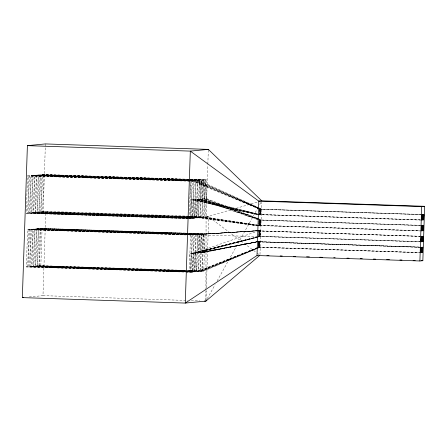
<?xml version="1.0" encoding="UTF-8"?>
<svg xmlns="http://www.w3.org/2000/svg" width="447" height="447" viewBox="0 0 447 447"><rect width="100%" height="100%" fill="white"/><g stroke="black" fill="none" stroke-linecap="round" stroke-linejoin="round"><path stroke-width="0.34" stroke-dasharray="2.23 1.68" d="M205.933 290.69L205.911 301.105L206.257 290.662M205.933 289.997L206.084 217.086L207.821 164.747M258.852 221.701L258.701 224.925M260.02 222.388L259.97 220.019L259.785 225.411L419.934 230.781M188.505 218.672L26.272 213.23L27.507 175.928L193.663 181.085L258.668 208.598M26.272 213.23L27.619 213.102L28.859 175.8M26.362 266.926L192.517 272.089L191.785 253.566L258.969 236.625L259.171 230.646L191.875 234.966L190.64 272.268L26.362 266.926L27.597 229.629L187.701 234.826M188.293 218.421L28.144 213.051L29.385 175.749L189.489 180.946M27.708 266.798L28.949 229.501M28.144 213.051L29.496 212.923L30.737 175.621M29.474 229.451L193.752 234.787L29.474 229.451L28.234 266.747L192.517 272.089L193.752 234.787L256.908 236.569M31.262 175.57L30.022 212.873L194.305 218.209L195.54 180.906L32.609 175.442L31.262 175.57L195.54 180.906L258.617 208.302M29.586 266.619L30.821 229.322M31.374 212.744L32.609 175.442M186.773 271.826L30.111 266.568L31.346 229.272L196.155 234.558L260.355 230.54L260.154 236.524L258.807 236.876M33.134 175.392L197.418 180.728L196.177 218.03L31.899 212.694L33.134 175.392L34.486 175.263L197.418 180.728L258.567 208.078M30.111 266.568L31.463 266.44L32.698 229.143M31.899 212.694L33.251 212.565L34.486 175.263M186.561 271.575L31.988 266.39L33.223 229.093L187.757 234.099M189.545 180.225L35.011 175.213L33.776 212.515L188.304 217.527M31.988 266.39L33.335 266.261L34.575 228.965M35.123 212.386L36.363 175.084M33.86 266.211L35.101 228.914L36.453 228.786L199.379 234.25L198.144 271.553L33.86 266.211L198.144 271.553L258.02 247.498M258.416 225.908L198.58 217.801L35.648 212.336L36.889 175.034L203.044 180.191L201.804 217.493L200.457 217.622L37.526 212.157L38.76 174.855L203.044 180.191M35.212 266.082L36.453 228.786M35.648 212.336L37 212.208L38.235 174.906M186.829 271.106L35.738 266.032L36.978 228.735L201.256 234.072L200.021 271.374L187.528 271.128M35.738 266.032L37.09 265.904L38.325 228.607M37.526 212.157L38.878 212.029L40.113 174.727M187.813 233.379L38.85 228.557L37.615 265.853L186.578 270.681M189.601 179.498L40.638 174.676L39.403 211.979L188.366 216.801M38.967 265.725L40.202 228.428M40.75 211.85L41.99 174.548M39.492 265.674L40.727 228.378L205.005 233.714L203.771 271.016L39.492 265.674L203.771 271.016L259.791 247.347L259.992 241.369L258.299 241.665M258.148 225.238L204.206 217.264L41.275 211.8L42.515 174.498L189.388 179.253M40.839 265.546L42.079 228.249M41.275 211.8L42.627 211.671L43.867 174.369M45.398 143.928L43.152 211.621L45.778 211.37L208.71 216.834L256.612 252.717M29.228 296.953L42.985 295.64L45.778 211.37M189.288 272.396L190.528 235.094L191.875 234.966L188.394 234.848M188.986 218.449L191.076 218.516L192.316 181.219L258.981 208.9M191.076 218.516L192.428 218.387L193.663 181.085L190.182 180.974M191.165 272.217L192.4 234.915M29.496 212.923L192.953 218.337L194.188 181.041L258.925 208.609M187.472 271.849L193.043 272.039L194.277 234.736L259.763 230.568L259.567 236.552L193.132 253.438L259.171 230.646L258.824 236.362L421.057 241.805M194.831 218.158L196.065 180.862L258.886 208.408M195.63 234.608L194.389 271.91L193.043 272.039M194.914 271.86L196.155 234.558L197.507 234.429L196.267 271.731L187.259 271.603M33.251 212.565L196.702 217.98L197.943 180.683L199.289 180.549L258.55 207.654M188.511 233.401L203.134 233.893L201.893 271.195L187.315 270.876M190.299 179.526L204.922 180.012L203.681 217.315L38.878 212.029M206.793 179.834L205.447 179.968L204.206 217.264L205.559 217.136L206.793 179.834L190.087 179.275M207.844 164.049L208.308 150.091M206.352 287.874L208.71 216.834L206.084 217.086L42.627 211.671M258.131 244.174L258.221 241.514M258.74 225.875L258.914 220.555M259.26 210.196L259.305 208.866M258.483 241.509L258.288 247.487L258.612 247.459L258.807 241.475L199.289 252.851M258.645 236.653L258.847 230.674L259.171 230.646M259.143 221.796L259.009 225.785L259.333 225.757L259.534 219.773L201.072 198.971M259.69 214.834L259.891 208.855L259.567 208.883L259.366 214.867L259.69 214.834L194.92 199.558M259.243 236.58L259.439 230.658L259.763 230.568L259.405 236.307L259.595 230.87L419.739 236.239M259.847 220.527L259.796 219.7L260.12 219.673L259.925 225.651L259.601 225.685L259.796 219.7L202.949 198.792M259.958 214.946L260.154 208.967L260.478 208.933L260.283 214.918L259.958 214.946L195.445 199.507L196.177 218.03M259.199 247.442L259.4 241.458L259.076 241.492L258.874 247.47L259.199 247.442L201.893 271.195L187.271 270.703M258.187 247.912L259.467 247.381L259.668 241.397M33.335 266.261L196.267 271.731L195.535 253.209L259.83 236.558L260.025 230.574L260.355 230.54M258.83 225.338L260.193 225.539L260.394 219.555L204.827 198.613M259.182 207.944L261.076 208.81L260.875 214.795L260.551 214.823L260.746 208.838L259.478 208.274M260.193 225.539L260.517 225.512L260.718 219.527L259.422 219.024M259.981 254.533L261.718 202.234M259.154 221.991L259.176 225.484L259.366 220.047L421.599 225.489M259.992 223.098L259.785 225.411M259.601 225.685L259.696 224.623M421.23 236.368L258.997 230.926L258.824 236.362M259.282 220.371L259.366 220.047M420.89 247.264L258.657 241.816L258.411 244.213L258.439 247.225L420.677 252.667M260.014 236.234L260.165 230.825L260.014 236.234L419.465 241.587M419.973 225.294L260.528 219.946L260.283 223.617L260.377 225.355L420.521 230.73M260.377 225.355L260.528 219.946M260.73 214.487L260.897 209.056L260.73 214.487L420.18 219.84M421.04 214.431L260.31 209.112L260.137 210.498L260.132 214.549L420.275 219.924M260.132 214.549L260.31 209.112M259.226 241.743L259.048 247.185L259.226 241.743L419.375 247.118M259.724 209.168L259.534 214.605L259.724 209.168L421.957 214.61M207.268 298.669L215.08 284.655M217.113 280.995L257.718 208.101M259.741 204.469L261.087 202.05M419.275 247.04L259.824 241.687L259.584 244.302L259.634 247.124L419.079 252.477M259.634 247.124L259.824 241.687M257.545 248.18L202.418 271.145L203.659 233.842L205.005 233.714M257.595 247.996L200.547 271.323L201.781 234.021L203.134 233.893M200.021 271.374L258.612 247.459M257.645 247.75L198.669 271.502L199.904 234.2L201.256 234.072M257.695 247.526L196.792 271.681L198.032 234.379L199.379 234.25M258.439 247.225L258.657 241.816M206.084 217.086L258.45 201.809M196.887 253.08L258.137 237.055M195.009 253.259L258.221 236.899M191.26 253.617L258.383 236.664M190.64 272.268L189.908 253.745L258.053 236.698M189.908 253.745L204.391 252.365L259.992 241.369M203.039 252.494L257.617 241.799M259.4 241.458L202.513 252.544L201.781 234.021L188.55 233.58M258.807 241.475L200.636 252.723L199.904 234.2L36.978 228.735M257.539 241.643L198.764 252.901L198.032 234.379L35.101 228.914M197.412 253.03L257.897 241.542M204.922 180.012L40.638 174.676M191.171 199.915L206.179 198.485L258.768 218.773M260.746 208.838L261.076 208.81M192.953 218.337L194.305 218.209L193.573 199.686L258.69 214.711M196.702 217.98L198.055 217.851L199.289 180.549L190.238 180.247M260.394 219.555L260.718 219.527M259.83 236.558L260.154 236.524M259.467 247.381L259.791 247.347M258.254 230.713L188.438 235.027M42.515 174.498L189.427 179.426M190.126 179.454L205.447 179.968L206.179 198.485M36.889 175.034L189.372 180.152M190.07 180.175L201.167 180.37L199.932 217.672L198.58 217.801L199.815 180.504L200.547 199.021L258.936 219.89M35.011 175.213L189.584 180.398M190.282 180.426L197.943 180.683L258.847 207.989M27.507 175.928L191.791 181.264L190.551 218.566L189.198 218.695L190.439 181.398L190.551 218.566L189.159 218.522M259.143 209.23L422.074 214.7M258.936 214.655L421.867 220.12M189.059 216.823L203.681 217.315L259.925 225.651M37 212.208L199.932 217.672L258.053 225.78M189.003 217.549L198.055 217.851L197.323 199.328L260.551 214.823M259.478 220.136L421.717 225.584M27.619 213.102L188.461 218.499M258.573 225.528L421.504 230.993M258.4 230.982L421.331 236.452M40.727 228.378L203.659 233.842L204.391 252.365M38.85 228.557L187.857 233.552M258.93 236.435L421.169 241.877M188.455 234.127L197.507 234.429M31.346 229.272L194.277 234.736L259.439 230.658L259.467 231.613M27.597 229.629L187.74 234.999M258.064 241.877L420.996 247.342M257.846 247.275L420.778 252.739M37.09 265.904L186.79 270.927M31.463 266.44L186.734 271.653M187.427 271.675L194.389 271.91L193.657 253.388M42.985 295.64L187.807 300.501M191.294 300.613L199.647 300.898M258.321 225.69L200.457 217.622L201.692 180.325L202.424 198.842L258.886 219.533M258.221 225.484L202.329 217.443L203.569 180.147L204.301 198.664L258.824 219.181M201.804 217.493L259.333 225.757L259.305 224.74M205.559 217.136L260.517 225.512M258.779 214.884L191.696 199.865L192.428 218.387M193.048 199.736L259.104 214.851M196.797 199.379L260.283 214.918M198.675 199.2L258.847 214.286M259.523 214.454L260.875 214.795M199.2 199.15L258.612 219.924M259.204 208.363L260.478 208.933M257.17 253.136L259.4 254.812M258.997 230.926L259.076 231.714M259.595 230.87L259.657 231.267M258.847 230.674L258.953 231.038"/><path stroke-width="0.67" d="M22.35 297.607L27.39 145.644L45.398 143.928L208.33 149.393L261.763 200.843L424.65 206.307L422.845 260.696L419.889 260.975L257.008 255.511L185.281 303.072L22.35 297.607L23.725 297.473M257.008 255.511L258.807 201.122L190.321 151.108L27.39 145.644M419.889 260.975L421.694 206.587L424.65 206.307M206.592 299.887L205.911 301.105L185.281 303.072L190.321 151.108L208.33 149.393M259.428 255.678L205.911 301.105L204.519 301.06M261.763 200.843L258.807 201.122L421.694 206.587M266.92 255.46L269.01 255.533M280.146 255.907L282.236 255.975M293.372 256.349L295.461 256.422M306.597 256.796L309.38 256.885M319.823 257.237L322.605 257.332M333.747 257.707L335.138 257.751M346.973 258.148L349.062 258.221M360.198 258.589L362.288 258.662M373.424 259.036L375.514 259.104M386.649 259.478L389.432 259.573M399.875 259.925L401.965 259.992M413.101 260.366L415.19 260.439M421.454 260.646L422.845 260.696M421.309 251.074L421.37 252.689L421.582 247.286L421.309 251.074M420.716 251.102L420.778 252.739L420.996 247.342L420.716 251.102M422.622 229.182C422.901 235.843 423.108 217.879 422.622 229.182M422.851 239.972L422.946 241.698L423.136 236.312L422.851 239.972M423.214 229.082L423.303 230.825L423.454 225.411L423.214 229.082M421.08 240.028L421.169 241.877L421.331 236.452L421.08 240.028M423.572 218.086L423.661 219.958L423.823 214.526L423.572 218.086M421.672 239.894C421.884 247.644 422.203 228.613 421.672 239.894M421.901 250.655L421.979 252.65L422.158 247.213L421.901 250.655M422.985 218.03C423.192 225.886 423.516 206.894 422.985 218.03M422.035 228.864L422.102 230.948L422.292 225.512L422.035 228.864M422.398 217.991L422.465 220.069L422.655 214.633L422.398 217.991M422.264 239.687L422.337 241.771L422.527 236.334L422.264 239.687M422.493 250.476L422.56 252.594L422.756 247.157L422.493 250.476M421.806 217.912L421.867 220.12L422.074 214.7L421.806 217.912M421.448 228.724L421.504 230.993L421.717 225.584L421.448 228.724"/></g></svg>
